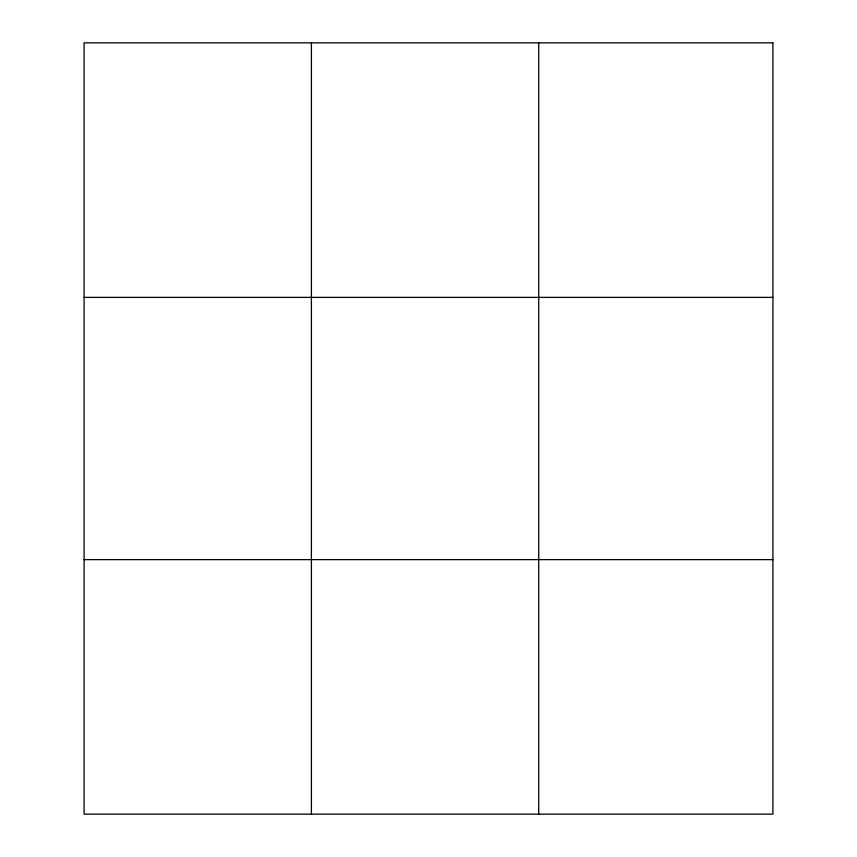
<?xml version="1.0" encoding="UTF-8"?>
<svg xmlns="http://www.w3.org/2000/svg" width="857" height="857" viewBox="0 0 857 857"><rect width="100%" height="100%" fill="white"/><g stroke="black" fill="none" stroke-linecap="round" stroke-linejoin="round"><path stroke-width="1.29" d="M311.402 42.85L311.402 814.15M538.71 42.85L538.71 814.15M84.093 297.379L772.907 297.379M84.093 559.621L772.907 559.621M772.907 42.85L772.907 814.15L84.093 814.15L84.093 42.85L772.907 42.85"/></g></svg>
